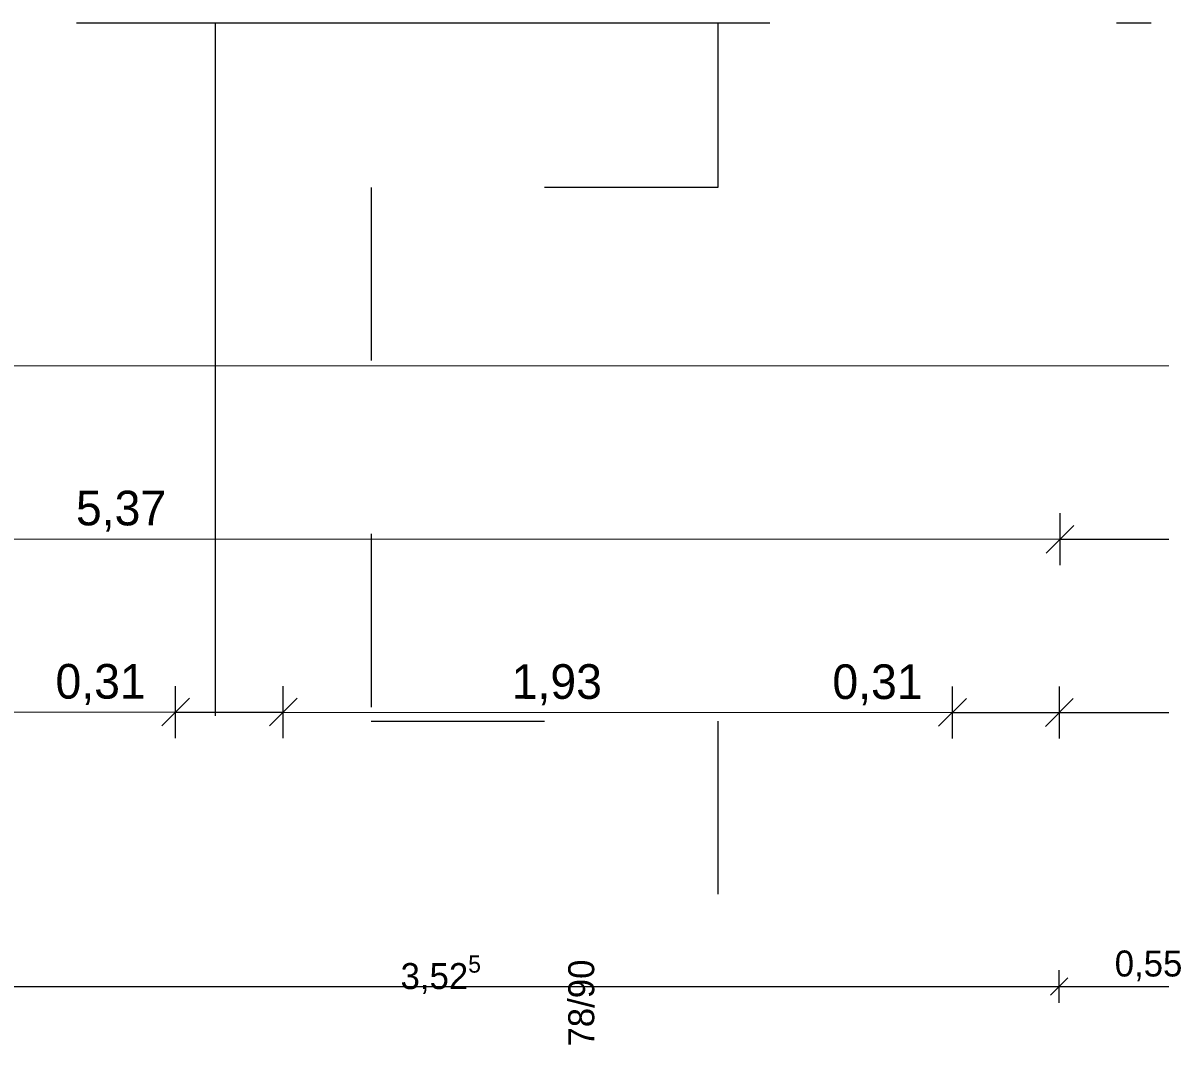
# Model space of a CAD drawing. Header units: metres. Extents: x -4 to 206, y -18 to 45.
# Drawn here: x 35.745 to 39.026, y -0.946 to 1.996 of the extents above; entities that cross this region are included whole.
import ezdxf

# ---------------------------------------------------------------- set-up
doc = ezdxf.new("R2010")
doc.units = ezdxf.units.M
doc.header["$MEASUREMENT"] = 0
doc.linetypes.add('Achse', pattern=[0.004, 0.002, -0.001, 0, -0.001])
doc.linetypes.add('Untersicht', pattern=[0.001, 0.0005, -0.0005])
for name, color, linetype in [('2._1.DG PP STG2_5_000 Achsraster', 7, 'Continuous'), ('2._1.DG PP STG2_5_851 Marker Schnitt', 7, 'Continuous'), ('2._1.DG PP STG2_5_915 Allgemein Beschriftung.x', 7, 'Continuous'), ('2._1.DG PP STG2_5_950 Polierplan Bemaßung', 7, 'Continuous')]:
    doc.layers.add(name, color=color, linetype=linetype)
doc.styles.add('ERSTELLTER_STIL_2', font='')
doc.styles.get('ERSTELLTER_STIL_2').set_extended_font_data('Eurostile')

msp = doc.modelspace()

# ---------------------------------------------------------------- linework, layer by layer
at = {"layer": '2._1.DG PP STG2_5_000 Achsraster', "color": 5, "linetype": 'Achse', "lineweight": 0, "ltscale": 1000}
for p, q in [((31.8, 1.9963), (54.3, 1.9963)), ((36.3, 1.9963), (36.3, -16.0037))]:
    msp.add_line(p, q, dxfattribs=at)
at = {"layer": '2._1.DG PP STG2_5_851 Marker Schnitt', "color": 7, "linetype": 'Untersicht', "lineweight": 13, "ltscale": 1000}
for p, q in [((37.75, 1.9963), (37.75, 1.5213)), ((37.75, 1.5213), (36.75, 1.5213)), ((36.75, 1.5213), (36.75, -0.0187)), ((36.75, -0.0187), (37.75, -0.0187)), ((37.75, -0.0187), (37.75, -15.6487))]:
    msp.add_line(p, q, dxfattribs=at)
at = {"layer": '2._1.DG PP STG2_5_950 Polierplan Bemaßung', "color": 1, "linetype": 'Continuous', "lineweight": 13, "ltscale": 1000, "true_color": 0xfb0106}
for p, q in [((33.3662, 1.0087), (52.2012, 0.9994)), ((38.7373, 0.431), (38.7374, 0.581)), ((38.7774, 0.546), (38.6973, 0.466)), ((33.366, 0.5087), (38.7374, 0.506)), ((38.7374, 0.506), (45.636, 0.5026))]:
    msp.add_line(p, q, dxfattribs=at)
at = {"layer": '2._1.DG PP STG2_5_950 Polierplan Bemaßung', "color": 7, "linetype": 'Continuous', "lineweight": 13, "ltscale": 1000}
for p, q in [((36.1858, -0.0677), (36.1859, 0.0823)), ((36.4966, -0.0679), (36.4967, 0.0821)), ((38.427, -0.0688), (38.4271, 0.0812)), ((38.7357, -0.069), (38.7357, 0.081)), ((36.2259, 0.0473), (36.1458, -0.0327)), ((36.5367, 0.0471), (36.4566, -0.0329)), ((38.4671, 0.0461), (38.387, -0.0338)), ((38.7757, 0.046), (38.6957, -0.034)), ((33.6654, 0.0085), (36.1859, 0.0073)), ((36.1859, 0.0073), (36.4967, 0.0071)), ((36.4967, 0.0071), (38.4271, 0.0062)), ((38.4271, 0.0062), (38.7357, 0.006)), ((38.7357, 0.006), (45.6357, 0.0026)), ((38.735, -0.8316), (38.735, -0.7379)), ((35.21, -0.7848), (38.735, -0.7848)), ((38.76, -0.7598), (38.71, -0.8098)), ((38.735, -0.7848), (39.285, -0.7848))]:
    msp.add_line(p, q, dxfattribs=at)

# ---------------------------------------------------------------- texts
at = {"layer": '2._1.DG PP STG2_5_915 Allgemein Beschriftung.x', "color": 7, "linetype": 'Continuous', "lineweight": 13, "insert": (37.3947, -1.0444), "char_height": 0.075, "attachment_point": 7, "rotation": 90, "style": 'ERSTELLTER_STIL_2'}
msp.add_mtext('\\A1;{\\pql;\\fEurostile|b0|i0|c0|p0;\\W1.000000;+ 78/90}', dxfattribs=at)
at = {"layer": '2._1.DG PP STG2_5_950 Polierplan Bemaßung', "color": 1, "linetype": 'Continuous', "lineweight": 13, "true_color": 0xfb0106, "insert": (35.8985, 0.5274), "char_height": 0.1, "width": 0.306373, "attachment_point": 7, "rotation": 359.9717, "style": 'ERSTELLTER_STIL_2'}
msp.add_mtext('\\A1;{\\pql;\\fEurostile|b0|i0|c0|p0;\\W1.000000;5,37}', dxfattribs=at)
at = {"layer": '2._1.DG PP STG2_5_950 Polierplan Bemaßung', "color": 7, "linetype": 'Continuous', "lineweight": 13, "char_height": 0.1, "width": 0.306373, "attachment_point": 7, "rotation": 359.9717, "style": 'ERSTELLTER_STIL_2'}
for s, insert in [('\\A1;{\\pql;\\fEurostile|b0|i0|c0|p0;\\W1.000000;0,31}', (35.8395, 0.0274)), ('\\A1;{\\pql;\\fEurostile|b0|i0|c0|p0;\\W1.000000;1,93}', (37.1555, 0.0268)), ('\\A1;{\\pql;\\fEurostile|b0|i0|c0|p0;\\W1.000000;0,31}', (38.0807, 0.0263))]:
    msp.add_mtext(s, dxfattribs=dict(at, insert=insert))
at = {"layer": '2._1.DG PP STG2_5_950 Polierplan Bemaßung', "color": 7, "linetype": 'Continuous', "lineweight": 13, "insert": (38.8951, -0.7698), "char_height": 0.075, "width": 0.22978, "attachment_point": 7, "style": 'ERSTELLTER_STIL_2'}
msp.add_mtext('\\A1;{\\pql;\\fEurostile|b0|i0|c0|p0;\\W1.000000;0,55}', dxfattribs=at)
at = {"layer": '2._1.DG PP STG2_5_950 Polierplan Bemaßung', "color": 7, "linetype": 'Continuous', "lineweight": 13, "insert": (36.8349, -0.814), "char_height": 0.075, "attachment_point": 7, "style": 'ERSTELLTER_STIL_2'}
msp.add_mtext('\\A1;{\\pql;\\fEurostile|b0|i0|c0|p0;\\W1.000000;3,52\\fEurostile|b0|i0|c0|p0;\\W1.000000;\\A1{\\H.66x;\\S5^  ;}}', dxfattribs=at)

doc.saveas('drawing.dxf')
